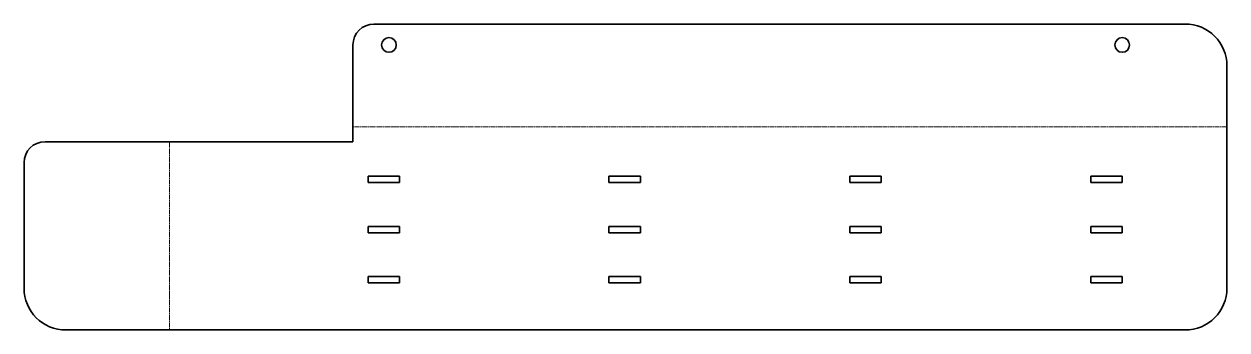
# Model space of a CAD drawing. Header units: inches. Extents: x 0 to 574, y 0 to 146.
import ezdxf

# ---------------------------------------------------------------- set-up
doc = ezdxf.new("R2010")
doc.units = ezdxf.units.IN
doc.header["$MEASUREMENT"] = 0
doc.linetypes.add('Chain', pattern=[13.68, 9.12, -1.14, 2.28, -1.14])
doc.layers.add('SIMUMAK Bend Centerline (ISO)', color=7, linetype='Chain', lineweight=9)
doc.layers.add('SIMUMAK Visible (ISO)', color=7, linetype='Continuous', lineweight=35)

# ---------------------------------------------------------------- blocks, each defined once
blk = doc.blocks.new('PTM-03-PCABLES01_Sheet_PTM-03-PCABLES01 (desplegada)')
at = {"layer": 'SIMUMAK Bend Centerline (ISO)', "ltscale": 0.263158}
for p, q in [((287.09, 24), (-130.08, 24)), ((-217.64, 16.87), (-217.64, -73.13))]:
    blk.add_line(p, q, dxfattribs=at)
at = {"layer": 'SIMUMAK Visible (ISO)'}
for p, q in [((267.09, 73.13), (-120.08, 73.13)), ((-130.08, 63.13), (-130.08, 16.87)), ((287.09, 53.13), (287.09, -53.13)), ((-130.08, 16.87), (-277.09, 16.87)), ((-287.09, 6.87), (-287.09, -53.13)), ((-122.91, -2.63), (-122.91, 0.37)), ((-122.91, 0.37), (-107.91, 0.37)), ((-107.91, 0.37), (-107.91, -2.63)), ((-7.91, -2.63), (-7.91, 0.37)), ((-7.91, 0.37), (7.09, 0.37)), ((7.09, 0.37), (7.09, -2.63)), ((107.09, -2.63), (107.09, 0.37)), ((107.09, 0.37), (122.09, 0.37)), ((122.09, 0.37), (122.09, -2.63)), ((222.09, -2.63), (222.09, 0.37)), ((222.09, 0.37), (237.09, 0.37)), ((237.09, 0.37), (237.09, -2.63)), ((-107.91, -2.63), (-122.91, -2.63)), ((7.09, -2.63), (-7.91, -2.63)), ((122.09, -2.63), (107.09, -2.63)), ((237.09, -2.63), (222.09, -2.63)), ((-122.91, -26.63), (-122.91, -23.63)), ((-122.91, -23.63), (-107.91, -23.63)), ((-107.91, -26.63), (-122.91, -26.63)), ((-107.91, -23.63), (-107.91, -26.63)), ((-7.91, -26.63), (-7.91, -23.63)), ((-7.91, -23.63), (7.09, -23.63)), ((7.09, -26.63), (-7.91, -26.63)), ((7.09, -23.63), (7.09, -26.63)), ((107.09, -26.63), (107.09, -23.63)), ((107.09, -23.63), (122.09, -23.63)), ((122.09, -26.63), (107.09, -26.63)), ((122.09, -23.63), (122.09, -26.63)), ((222.09, -26.63), (222.09, -23.63)), ((222.09, -23.63), (237.09, -23.63)), ((237.09, -26.63), (222.09, -26.63)), ((237.09, -23.63), (237.09, -26.63)), ((-122.91, -50.63), (-122.91, -47.63)), ((-122.91, -47.63), (-107.91, -47.63)), ((-107.91, -50.63), (-122.91, -50.63)), ((-107.91, -47.63), (-107.91, -50.63)), ((-7.91, -50.63), (-7.91, -47.63)), ((-7.91, -47.63), (7.09, -47.63)), ((7.09, -50.63), (-7.91, -50.63)), ((7.09, -47.63), (7.09, -50.63)), ((107.09, -50.63), (107.09, -47.63)), ((107.09, -47.63), (122.09, -47.63)), ((122.09, -50.63), (107.09, -50.63)), ((122.09, -47.63), (122.09, -50.63)), ((222.09, -50.63), (222.09, -47.63)), ((222.09, -47.63), (237.09, -47.63)), ((237.09, -50.63), (222.09, -50.63)), ((237.09, -47.63), (237.09, -50.63)), ((-267.09, -73.13), (267.09, -73.13))]:
    blk.add_line(p, q, dxfattribs=at)
for centre in [(-112.91, 63.13), (237.09, 63.13)]:
    blk.add_circle(centre, 3.5, dxfattribs=at)
at = {"layer": 'SIMUMAK Visible (ISO)', "extrusion": (0, 0, -1)}
for centre, radius, start, end in [((120.08, 63.13), 10, 0, 90), ((-267.09, 53.13), 20, 90, 180), ((277.09, 6.87), 10, 360, 90), ((267.09, -53.13), 20, 270, 360), ((-267.09, -53.13), 20, 180, 270)]:
    blk.add_arc(centre, radius, start, end, dxfattribs=at)

msp = doc.modelspace()

# ---------------------------------------------------------------- block references
msp.add_blockref('PTM-03-PCABLES01_Sheet_PTM-03-PCABLES01 (desplegada)', (287.09, 73.13))

doc.saveas('drawing.dxf')
